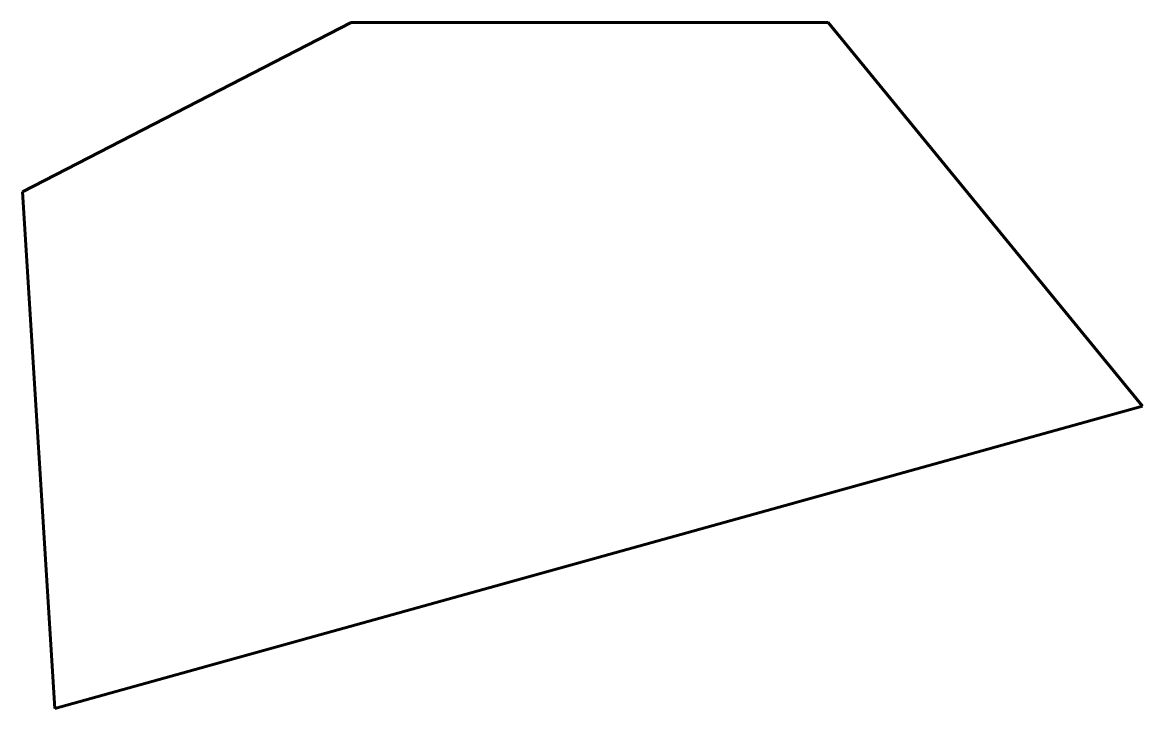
# Model space of a CAD drawing. Header units: millimetres. Extents: x 92 to 510, y 56 to 311.
import ezdxf

# ---------------------------------------------------------------- set-up
doc = ezdxf.new("R2010")
doc.units = ezdxf.units.MM
doc.linetypes.add('K5LT_BASIC', pattern=[0])

msp = doc.modelspace()

# ---------------------------------------------------------------- linework, layer by layer
at = {"color": 143, "linetype": 'K5LT_BASIC', "lineweight": 60, "true_color": 0x33acca}
for p, q in [((92, 248.26), (214.66, 311.49)), ((214.66, 311.49), (392.66, 311.49)), ((392.66, 311.49), (509.94, 168.42)), ((104.04, 55.63), (92, 248.26)), ((509.94, 168.42), (104.04, 55.63))]:
    msp.add_line(p, q, dxfattribs=at)

doc.saveas('drawing.dxf')
